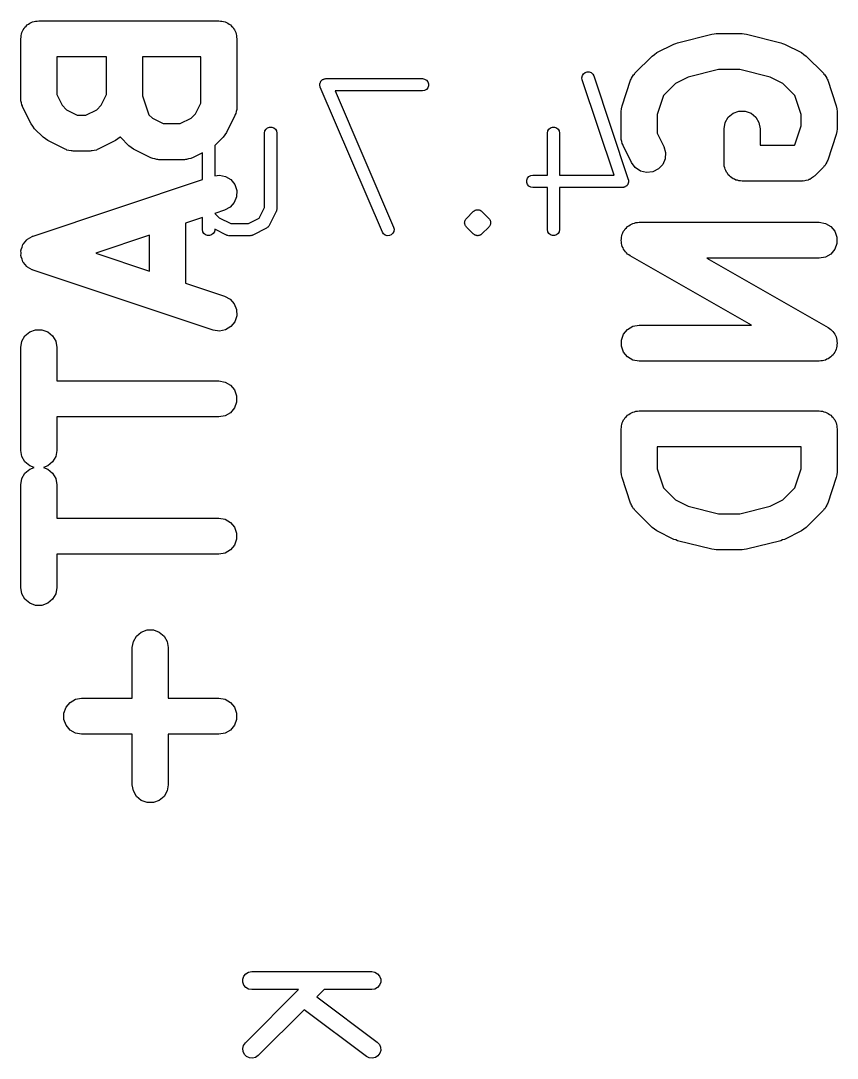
# Model space of a CAD drawing. Extents: x 1.5 to 72.3, y -91 to -17.2.
# Drawn here: x 8.53 to 15.33, y -34.88 to -26.24 of the extents above; entities that cross this region are included whole.
import ezdxf

# ---------------------------------------------------------------- set-up
doc = ezdxf.new("R2010")
doc.units = 0
doc.header["$MEASUREMENT"] = 0
doc.layers.add('BLACK', color=7, linetype='CONTINUOUS')

msp = doc.modelspace()

# ---------------------------------------------------------------- linework, layer by layer
at = {"layer": 'Black'}
for p, q in [((8.59352, -26.2714), (8.60357, -26.263)), ((8.60357, -26.263), (8.6159, -26.2585)), ((8.6159, -26.2585), (8.62727, -26.2519)), ((8.62727, -26.2519), (8.64019, -26.2496)), ((8.64019, -26.2496), (8.65252, -26.2451)), ((8.65252, -26.2451), (8.66565, -26.2451)), ((8.66565, -26.2451), (8.67857, -26.2429)), ((8.67857, -26.2429), (10.1786, -26.2429)), ((10.1786, -26.2429), (10.1915, -26.2451)), ((10.1915, -26.2451), (10.2046, -26.2451)), ((10.2046, -26.2451), (10.2169, -26.2496)), ((10.2169, -26.2496), (10.2299, -26.2519)), ((10.2299, -26.2519), (10.2412, -26.2585)), ((10.2412, -26.2585), (10.2536, -26.263)), ((10.2536, -26.263), (10.2636, -26.2714)), ((8.53085, -26.3668), (8.53534, -26.3545)), ((8.53534, -26.3545), (8.53762, -26.3416)), ((8.53762, -26.3416), (8.54418, -26.3302)), ((8.54418, -26.3302), (8.54867, -26.3179)), ((8.54867, -26.3179), (8.5571, -26.3078)), ((8.5571, -26.3078), (8.56366, -26.2964)), ((8.56366, -26.2964), (8.57372, -26.288)), ((8.57372, -26.288), (8.58215, -26.278)), ((8.58215, -26.278), (8.59352, -26.2714)), ((10.2636, -26.2714), (10.275, -26.278)), ((10.275, -26.278), (10.2834, -26.288)), ((10.2834, -26.288), (10.2935, -26.2964)), ((10.2935, -26.2964), (10.3, -26.3078)), ((10.3, -26.3078), (10.3085, -26.3179)), ((10.3085, -26.3179), (10.313, -26.3302)), ((10.313, -26.3302), (10.3195, -26.3416)), ((10.3195, -26.3416), (10.3218, -26.3545)), ((10.3218, -26.3545), (10.3263, -26.3668)), ((13.9993, -26.4259), (14.285, -26.3545)), ((14.285, -26.3545), (14.3034, -26.3532)), ((14.3034, -26.3532), (14.3214, -26.35)), ((14.3214, -26.35), (14.5357, -26.35)), ((14.5357, -26.35), (14.5538, -26.3532)), ((14.5538, -26.3532), (14.5721, -26.3545)), ((14.5721, -26.3545), (14.8578, -26.4259)), ((8.52857, -26.3929), (8.53085, -26.3799)), ((8.52857, -26.8929), (8.52857, -26.3929)), ((8.53085, -26.3799), (8.53085, -26.3668)), ((10.3263, -26.3668), (10.3263, -26.3799)), ((10.3263, -26.3799), (10.3286, -26.3929)), ((10.3286, -26.3929), (10.3286, -26.9643)), ((13.8258, -26.5087), (13.9686, -26.4373)), ((13.9686, -26.4373), (13.9844, -26.4326)), ((13.9844, -26.4326), (13.9993, -26.4259)), ((14.8578, -26.4259), (14.8728, -26.4326)), ((14.8728, -26.4326), (14.8885, -26.4373)), ((14.8885, -26.4373), (15.0314, -26.5087)), ((13.7868, -26.5368), (13.8065, -26.523)), ((13.8065, -26.523), (13.8258, -26.5087)), ((15.0314, -26.5087), (15.0507, -26.523)), ((15.0507, -26.523), (15.0704, -26.5368)), ((8.82857, -26.5429), (8.82857, -26.8574)), ((9.24286, -26.5429), (8.82857, -26.5429)), ((9.24286, -26.8574), (9.24286, -26.5429)), ((9.54286, -26.5429), (9.54286, -26.8685)), ((10.0286, -26.5429), (9.54286, -26.5429)), ((10.0286, -26.9289), (10.0286, -26.5429)), ((13.6439, -26.6796), (13.7868, -26.5368)), ((15.0704, -26.5368), (15.2132, -26.6796)), ((13.2021, -26.7172), (13.2057, -26.6999)), ((13.2057, -26.6999), (13.2149, -26.6849)), ((13.2149, -26.6849), (13.2287, -26.6739)), ((13.2287, -26.6739), (13.2455, -26.6683)), ((13.2455, -26.6683), (13.2631, -26.6688)), ((13.2631, -26.6688), (13.2795, -26.6753)), ((13.2795, -26.6753), (13.2927, -26.687)), ((13.2927, -26.687), (13.3011, -26.7025)), ((13.6241, -26.7079), (13.6325, -26.6925)), ((13.6325, -26.6925), (13.639, -26.6867)), ((13.639, -26.6867), (13.6439, -26.6796)), ((14.3399, -26.65), (14.0881, -26.713)), ((14.5172, -26.65), (14.3399, -26.65)), ((14.7691, -26.713), (14.5172, -26.65)), ((15.2132, -26.6796), (15.2182, -26.6867)), ((15.2182, -26.6867), (15.2246, -26.6925)), ((15.2246, -26.6925), (15.233, -26.7079)), ((11.019, -26.7789), (11.0197, -26.7731)), ((11.0197, -26.7818), (11.019, -26.7789)), ((11.0197, -26.7672), (11.0207, -26.7644)), ((11.0197, -26.7731), (11.0197, -26.7672)), ((11.0197, -26.7849), (11.0197, -26.7818)), ((11.0217, -26.7904), (11.0197, -26.7849)), ((11.0207, -26.7644), (11.0211, -26.7614)), ((11.0211, -26.7614), (11.0237, -26.7561)), ((11.0237, -26.7561), (11.0257, -26.7506)), ((11.0257, -26.7506), (11.0277, -26.7483)), ((11.0277, -26.7483), (11.0291, -26.7456)), ((11.0291, -26.7456), (11.0333, -26.7416)), ((11.0333, -26.7416), (11.0371, -26.7371)), ((11.0371, -26.7371), (11.0397, -26.7356)), ((11.0397, -26.7356), (11.0419, -26.7335)), ((11.0419, -26.7335), (11.0473, -26.7312)), ((11.0473, -26.7312), (11.0524, -26.7283)), ((11.0524, -26.7283), (11.0553, -26.7278)), ((11.0553, -26.7278), (11.0581, -26.7266)), ((11.0581, -26.7266), (11.064, -26.7263)), ((11.064, -26.7263), (11.0697, -26.7252)), ((11.0697, -26.7252), (11.8741, -26.7252)), ((11.8741, -26.7252), (11.8914, -26.7283)), ((11.8914, -26.7283), (11.9067, -26.7371)), ((11.9067, -26.7371), (11.9181, -26.7506)), ((11.9181, -26.7506), (11.9241, -26.7672)), ((11.9241, -26.7849), (11.9181, -26.8014)), ((11.9241, -26.7672), (11.9241, -26.7849)), ((13.2047, -26.7347), (13.2021, -26.7172)), ((13.4697, -27.5296), (13.2047, -26.7347)), ((13.3011, -26.7025), (13.5884, -27.5643)), ((13.5363, -26.9526), (13.6077, -26.7383)), ((13.6077, -26.7383), (13.6118, -26.7307)), ((13.6118, -26.7307), (13.6141, -26.7223)), ((13.6141, -26.7223), (13.6241, -26.7079)), ((13.9817, -26.7661), (13.8811, -26.8667)), ((14.0881, -26.713), (13.9817, -26.7661)), ((14.8754, -26.7661), (14.7691, -26.713)), ((14.976, -26.8667), (14.8754, -26.7661)), ((15.233, -26.7079), (15.2431, -26.7223)), ((15.2431, -26.7223), (15.2453, -26.7307)), ((15.2453, -26.7307), (15.2494, -26.7383)), ((15.2494, -26.7383), (15.3209, -26.9526)), ((8.82857, -26.8574), (8.87328, -26.9469)), ((9.19815, -26.9469), (9.24286, -26.8574)), ((9.54286, -26.8685), (9.59539, -27.0261)), ((11.023, -26.7961), (11.0217, -26.7904)), ((11.5401, -28.0026), (11.023, -26.7961)), ((11.8741, -26.8268), (11.1468, -26.8268)), ((11.1468, -26.8268), (11.6335, -27.9625)), ((11.8914, -26.8238), (11.8741, -26.8268)), ((11.9067, -26.815), (11.8914, -26.8238)), ((11.9181, -26.8014), (11.9067, -26.815)), ((13.8811, -26.8667), (13.8286, -27.0243)), ((15.0286, -27.0243), (14.976, -26.8667)), ((8.53007, -26.9014), (8.52857, -26.8929)), ((8.52956, -26.91), (8.53007, -26.9014)), ((8.53456, -26.9269), (8.52956, -26.91)), ((8.53762, -26.9442), (8.53456, -26.9269)), ((8.54194, -26.9517), (8.53762, -26.9442)), ((8.54441, -26.9599), (8.54194, -26.9517)), ((8.61584, -27.1028), (8.54441, -26.9599)), ((8.87328, -26.9469), (8.91028, -26.9839)), ((9.16114, -26.9839), (9.19815, -26.9469)), ((9.98387, -27.0183), (10.0286, -26.9289)), ((13.5327, -26.9763), (13.5363, -26.9526)), ((15.3209, -26.9526), (15.3244, -26.9763)), ((8.91028, -26.9839), (8.9997, -27.0286)), ((8.9997, -27.0286), (9.07173, -27.0286)), ((9.07173, -27.0286), (9.16114, -26.9839)), ((9.59539, -27.0261), (9.62457, -27.0553)), ((9.94686, -27.0553), (9.98387, -27.0183)), ((10.3127, -27.0314), (10.2413, -27.1742)), ((10.3152, -27.0231), (10.3127, -27.0314)), ((10.3195, -27.0156), (10.3152, -27.0231)), ((10.3226, -26.9983), (10.3195, -27.0156)), ((10.3276, -26.9814), (10.3226, -26.9983)), ((10.3286, -26.9643), (10.3271, -26.9728)), ((10.3271, -26.9728), (10.3276, -26.9814)), ((13.5286, -27), (13.5327, -26.9763)), ((13.5286, -27.2143), (13.5286, -27)), ((13.8286, -27.0243), (13.8286, -27.1789)), ((14.3948, -27.0916), (14.4208, -27.0464)), ((14.4208, -27.0464), (14.4607, -27.013)), ((14.4607, -27.013), (14.5097, -26.9951)), ((14.5097, -26.9951), (14.5618, -26.9951)), ((14.5618, -26.9951), (14.6107, -27.013)), ((14.6107, -27.013), (14.6506, -27.0464)), ((14.6506, -27.0464), (14.6767, -27.0916)), ((15.0286, -27.1185), (15.0286, -27.0243)), ((15.3244, -26.9763), (15.3286, -27)), ((15.3286, -27), (15.3286, -27.1429)), ((8.63014, -27.1221), (8.61584, -27.1028)), ((8.64393, -27.1418), (8.63014, -27.1221)), ((9.62457, -27.0553), (9.71398, -27.1)), ((9.71398, -27.1), (9.85745, -27.1)), ((9.85745, -27.1), (9.94686, -27.0553)), ((10.5712, -27.1456), (10.5847, -27.1342)), ((10.5847, -27.1342), (10.6013, -27.1282)), ((10.6013, -27.1282), (10.6189, -27.1282)), ((10.6189, -27.1282), (10.6355, -27.1342)), ((10.6355, -27.1342), (10.649, -27.1456)), ((12.9268, -27.1456), (12.9403, -27.1342)), ((12.9403, -27.1342), (12.9568, -27.1282)), ((12.9568, -27.1282), (12.9745, -27.1282)), ((12.9745, -27.1282), (12.9911, -27.1342)), ((12.9911, -27.1342), (13.0046, -27.1456)), ((14.3857, -27.1429), (14.3948, -27.0916)), ((14.6767, -27.0916), (14.6857, -27.1429)), ((14.976, -27.2761), (15.0286, -27.1185)), ((8.71536, -27.2132), (8.64393, -27.1418)), ((8.73505, -27.227), (8.71536, -27.2132)), ((9.35607, -27.2132), (9.33638, -27.227)), ((9.35733, -27.2119), (9.35607, -27.2132)), ((9.35822, -27.2132), (9.35733, -27.2119)), ((9.42965, -27.2846), (9.35822, -27.2132)), ((10.2132, -27.2132), (10.1438, -27.2826)), ((10.227, -27.1935), (10.2132, -27.2132)), ((10.2413, -27.1742), (10.227, -27.1935)), ((10.5593, -27.1782), (10.5624, -27.1608)), ((10.5593, -27.7982), (10.5593, -27.1782)), ((10.5624, -27.1608), (10.5712, -27.1456)), ((10.649, -27.1456), (10.6579, -27.1608)), ((10.6579, -27.1608), (10.6609, -27.1782)), ((10.6609, -27.1782), (10.6609, -27.8102)), ((12.9149, -27.1782), (12.9179, -27.1608)), ((12.9149, -27.5296), (12.9149, -27.1782)), ((12.9179, -27.1608), (12.9268, -27.1456)), ((13.0046, -27.1456), (13.0134, -27.1608)), ((13.0134, -27.1608), (13.0165, -27.1782)), ((13.0165, -27.1782), (13.0165, -27.5296)), ((13.5301, -27.2228), (13.5286, -27.2143)), ((13.8286, -27.1789), (13.8842, -27.2901)), ((14.3857, -27.4286), (14.3857, -27.1429)), ((14.6857, -27.1429), (14.6857, -27.2786)), ((15.3209, -27.1903), (15.2494, -27.4046)), ((15.3244, -27.1665), (15.3209, -27.1903)), ((15.3286, -27.1429), (15.3244, -27.1665)), ((8.75435, -27.2413), (8.73505, -27.227)), ((8.8972, -27.3127), (8.75435, -27.2413)), ((9.31708, -27.2413), (9.17422, -27.3127)), ((9.33638, -27.227), (9.31708, -27.2413)), ((9.44933, -27.2984), (9.42965, -27.2846)), ((9.46863, -27.3127), (9.44933, -27.2984)), ((10.1438, -27.2826), (10.1438, -27.5344)), ((13.5296, -27.2314), (13.5301, -27.2228)), ((13.5346, -27.2483), (13.5296, -27.2314)), ((13.5376, -27.2656), (13.5346, -27.2483)), ((13.5419, -27.2731), (13.5376, -27.2656)), ((13.5444, -27.2814), (13.5419, -27.2731)), ((13.6158, -27.4242), (13.5444, -27.2814)), ((13.8842, -27.2901), (13.899, -27.34)), ((14.6857, -27.2786), (14.9736, -27.2786)), ((14.9736, -27.2786), (14.976, -27.2761)), ((8.90549, -27.3152), (8.8972, -27.3127)), ((8.91298, -27.3195), (8.90549, -27.3152)), ((8.93029, -27.3226), (8.91298, -27.3195)), ((8.94714, -27.3276), (8.93029, -27.3226)), ((8.95577, -27.3271), (8.94714, -27.3276)), ((8.96429, -27.3286), (8.95577, -27.3271)), ((9.10714, -27.3286), (8.96429, -27.3286)), ((9.11566, -27.3271), (9.10714, -27.3286)), ((9.12429, -27.3276), (9.11566, -27.3271)), ((9.14114, -27.3226), (9.12429, -27.3276)), ((9.15845, -27.3195), (9.14114, -27.3226)), ((9.16594, -27.3152), (9.15845, -27.3195)), ((9.17422, -27.3127), (9.16594, -27.3152)), ((9.61149, -27.3842), (9.46863, -27.3127)), ((9.61978, -27.3866), (9.61149, -27.3842)), ((9.62727, -27.391), (9.61978, -27.3866)), ((9.64458, -27.394), (9.62727, -27.391)), ((9.94416, -27.391), (9.92685, -27.394)), ((9.95165, -27.3866), (9.94416, -27.391)), ((9.95994, -27.3842), (9.95165, -27.3866)), ((10.0422, -27.343), (9.95994, -27.3842)), ((10.0422, -27.5659), (10.0422, -27.343)), ((13.8959, -27.392), (13.8752, -27.4398)), ((13.899, -27.34), (13.8959, -27.392)), ((9.66142, -27.399), (9.64458, -27.394)), ((9.67005, -27.3985), (9.66142, -27.399)), ((9.67857, -27.4), (9.67005, -27.3985)), ((9.89286, -27.4), (9.67857, -27.4)), ((9.90138, -27.3985), (9.89286, -27.4)), ((9.91001, -27.399), (9.90138, -27.3985)), ((9.92685, -27.394), (9.91001, -27.399)), ((13.6469, -27.4661), (13.6158, -27.4242)), ((13.6903, -27.4948), (13.6469, -27.4661)), ((13.8394, -27.4776), (13.7928, -27.5009)), ((13.8752, -27.4398), (13.8394, -27.4776)), ((14.388, -27.4415), (14.3857, -27.4286)), ((14.388, -27.4546), (14.388, -27.4415)), ((14.3925, -27.4669), (14.388, -27.4546)), ((14.3948, -27.4799), (14.3925, -27.4669)), ((14.4013, -27.4912), (14.3948, -27.4799)), ((15.2132, -27.4632), (15.1418, -27.5346)), ((15.2182, -27.4561), (15.2132, -27.4632)), ((15.2246, -27.4504), (15.2182, -27.4561)), ((15.233, -27.4349), (15.2246, -27.4504)), ((15.2431, -27.4205), (15.233, -27.4349)), ((15.2453, -27.4122), (15.2431, -27.4205)), ((15.2494, -27.4046), (15.2453, -27.4122)), ((8.63114, -28.0363), (10.0422, -27.5659)), ((10.1438, -27.5344), (10.1827, -27.5286)), ((10.1827, -27.5286), (10.2337, -27.5391)), ((10.2337, -27.5391), (10.2781, -27.5663)), ((10.2781, -27.5663), (10.3105, -27.6071)), ((12.7433, -27.5716), (12.7493, -27.555)), ((12.7493, -27.555), (12.7607, -27.5415)), ((12.7607, -27.5415), (12.7759, -27.5326)), ((12.7759, -27.5326), (12.7933, -27.5296)), ((12.7933, -27.5296), (12.9149, -27.5296)), ((13.0165, -27.5296), (13.4697, -27.5296)), ((13.5884, -27.5643), (13.5889, -27.568)), ((13.741, -27.5069), (13.6903, -27.4948)), ((13.7928, -27.5009), (13.741, -27.5069)), ((14.4058, -27.5036), (14.4013, -27.4912)), ((14.4142, -27.5136), (14.4058, -27.5036)), ((14.4208, -27.525), (14.4142, -27.5136)), ((14.4309, -27.5334), (14.4208, -27.525)), ((14.4393, -27.5435), (14.4309, -27.5334)), ((14.4507, -27.55), (14.4393, -27.5435)), ((14.4607, -27.5585), (14.4507, -27.55)), ((14.473, -27.563), (14.4607, -27.5585)), ((14.4844, -27.5695), (14.473, -27.563)), ((15.0927, -27.5662), (15.087, -27.5695)), ((15.0991, -27.5645), (15.0927, -27.5662)), ((15.1152, -27.5533), (15.0991, -27.5645)), ((15.1321, -27.5435), (15.1152, -27.5533)), ((15.1364, -27.5384), (15.1321, -27.5435)), ((15.1418, -27.5346), (15.1364, -27.5384)), ((10.3105, -27.6071), (10.3269, -27.6566)), ((12.7433, -27.5892), (12.7433, -27.5716)), ((12.7493, -27.6058), (12.7433, -27.5892)), ((12.7607, -27.6193), (12.7493, -27.6058)), ((12.7759, -27.6281), (12.7607, -27.6193)), ((12.7933, -27.6312), (12.7759, -27.6281)), ((12.9149, -27.6312), (12.7933, -27.6312)), ((12.9149, -27.9825), (12.9149, -27.6312)), ((13.5402, -27.6312), (13.0165, -27.6312)), ((13.0165, -27.6312), (13.0165, -27.9825)), ((13.5439, -27.6305), (13.5402, -27.6312)), ((13.5476, -27.6306), (13.5439, -27.6305)), ((13.5525, -27.629), (13.5476, -27.6306)), ((13.5576, -27.6281), (13.5525, -27.629)), ((13.5608, -27.6262), (13.5576, -27.6281)), ((13.5644, -27.6251), (13.5608, -27.6262)), ((13.5684, -27.6219), (13.5644, -27.6251)), ((13.5728, -27.6193), (13.5684, -27.6219)), ((13.5753, -27.6164), (13.5728, -27.6193)), ((13.5782, -27.6141), (13.5753, -27.6164)), ((13.5809, -27.6097), (13.5782, -27.6141)), ((13.5842, -27.6058), (13.5809, -27.6097)), ((13.5855, -27.6023), (13.5842, -27.6058)), ((13.5874, -27.5991), (13.5855, -27.6023)), ((13.5885, -27.594), (13.5874, -27.5991)), ((13.5902, -27.5892), (13.5885, -27.594)), ((13.5889, -27.568), (13.5902, -27.5716)), ((13.5902, -27.5716), (13.5902, -27.5767)), ((13.5902, -27.5767), (13.591, -27.5818)), ((13.591, -27.5818), (13.5902, -27.5854)), ((13.5902, -27.5854), (13.5902, -27.5892)), ((14.4973, -27.5718), (14.4844, -27.5695)), ((14.5097, -27.5763), (14.4973, -27.5718)), ((14.5228, -27.5763), (14.5097, -27.5763)), ((14.5357, -27.5786), (14.5228, -27.5763)), ((15.0357, -27.5786), (14.5357, -27.5786)), ((15.0422, -27.5774), (15.0357, -27.5786)), ((15.0488, -27.578), (15.0422, -27.5774)), ((15.0677, -27.5729), (15.0488, -27.578)), ((15.087, -27.5695), (15.0677, -27.5729)), ((10.3255, -27.7086), (10.3064, -27.7571)), ((10.3269, -27.6566), (10.3255, -27.7086)), ((10.226, -27.8209), (10.1451, -27.8478)), ((10.2718, -27.7961), (10.226, -27.8209)), ((10.3064, -27.7571), (10.2718, -27.7961)), ((10.5148, -27.8872), (10.5593, -27.7982)), ((10.6589, -27.8217), (10.6579, -27.8276)), ((10.6606, -27.816), (10.6589, -27.8217)), ((10.6609, -27.8102), (10.6604, -27.8131)), ((10.6604, -27.8131), (10.6606, -27.816)), ((12.3046, -27.826), (12.3066, -27.8251)), ((12.3066, -27.8251), (12.3083, -27.8236)), ((12.3083, -27.8236), (12.3104, -27.8229)), ((12.3104, -27.8229), (12.3122, -27.8216)), ((12.3122, -27.8216), (12.3165, -27.8205)), ((12.3165, -27.8205), (12.3205, -27.8186)), ((12.3205, -27.8186), (12.3228, -27.8184)), ((12.3228, -27.8184), (12.3249, -27.8176)), ((12.3249, -27.8176), (12.3271, -27.8176)), ((12.3271, -27.8176), (12.3293, -27.817)), ((12.3293, -27.817), (12.3337, -27.8174)), ((12.3337, -27.8174), (12.3381, -27.817)), ((12.3381, -27.817), (12.3403, -27.8176)), ((12.3403, -27.8176), (12.3425, -27.8176)), ((12.3425, -27.8176), (12.3446, -27.8184)), ((12.3446, -27.8184), (12.3468, -27.8186)), ((12.3468, -27.8186), (12.3509, -27.8205)), ((12.3509, -27.8205), (12.3552, -27.8216)), ((12.3552, -27.8216), (12.357, -27.8229)), ((12.357, -27.8229), (12.3591, -27.8236)), ((12.3591, -27.8236), (12.3608, -27.8251)), ((12.3608, -27.8251), (12.3628, -27.826)), ((10.0422, -27.8821), (9.9, -27.9295)), ((10.0422, -27.9825), (10.0422, -27.8821)), ((10.1451, -27.8478), (10.1806, -27.8833)), ((10.1806, -27.8833), (10.2774, -27.9317)), ((10.4258, -27.9317), (10.5148, -27.8872)), ((10.6556, -27.8329), (10.5981, -27.9478)), ((10.6564, -27.8301), (10.6556, -27.8329)), ((10.6579, -27.8276), (10.6564, -27.8301)), ((12.2268, -27.9164), (12.2272, -27.9119)), ((12.2272, -27.9119), (12.229, -27.9079)), ((12.229, -27.9079), (12.2302, -27.9036)), ((12.2302, -27.9036), (12.2327, -27.9)), ((12.2327, -27.9), (12.2346, -27.896)), ((12.2346, -27.896), (12.2378, -27.8928)), ((12.2378, -27.8928), (12.2403, -27.8892)), ((12.2403, -27.8892), (12.2978, -27.8317)), ((12.2978, -27.8317), (12.3014, -27.8292)), ((12.3014, -27.8292), (12.3046, -27.826)), ((12.3628, -27.826), (12.366, -27.8292)), ((12.366, -27.8292), (12.3696, -27.8317)), ((12.3696, -27.8317), (12.4271, -27.8892)), ((12.4271, -27.8892), (12.4296, -27.8928)), ((12.4296, -27.8928), (12.4328, -27.896)), ((12.4328, -27.896), (12.4346, -27.9)), ((12.4346, -27.9), (12.4372, -27.9036)), ((12.4372, -27.9036), (12.4383, -27.9079)), ((12.4383, -27.9079), (12.4402, -27.9119)), ((12.4402, -27.9119), (12.4406, -27.9164)), ((9.9, -27.9295), (9.9, -28.4276)), ((10.0453, -27.9999), (10.0422, -27.9825)), ((10.1438, -27.9825), (10.1408, -27.9999)), ((10.2427, -28.028), (10.1438, -27.9786)), ((10.1438, -27.9786), (10.1438, -27.9825)), ((10.2774, -27.9317), (10.4258, -27.9317)), ((10.5754, -27.9705), (10.4605, -28.028)), ((10.5814, -27.9661), (10.5754, -27.9705)), ((10.5876, -27.962), (10.5814, -27.9661)), ((10.5884, -27.9609), (10.5876, -27.962)), ((10.5896, -27.96), (10.5884, -27.9609)), ((10.5937, -27.9538), (10.5896, -27.96)), ((10.5981, -27.9478), (10.5937, -27.9538)), ((11.6354, -27.9972), (11.6275, -28.013)), ((11.6335, -27.9625), (11.6375, -27.9797)), ((11.6375, -27.9797), (11.6354, -27.9972)), ((12.2256, -27.9207), (12.2268, -27.9164)), ((12.226, -27.9251), (12.2256, -27.9207)), ((12.2256, -27.9295), (12.226, -27.9251)), ((12.2268, -27.9338), (12.2256, -27.9295)), ((12.2272, -27.9382), (12.2268, -27.9338)), ((12.229, -27.9423), (12.2272, -27.9382)), ((12.2302, -27.9466), (12.229, -27.9423)), ((12.2327, -27.9502), (12.2302, -27.9466)), ((12.2346, -27.9542), (12.2327, -27.9502)), ((12.2378, -27.9574), (12.2346, -27.9542)), ((12.2403, -27.961), (12.2378, -27.9574)), ((12.2978, -28.0185), (12.2403, -27.961)), ((12.4271, -27.961), (12.3696, -28.0185)), ((12.4296, -27.9574), (12.4271, -27.961)), ((12.4328, -27.9542), (12.4296, -27.9574)), ((12.4346, -27.9502), (12.4328, -27.9542)), ((12.4372, -27.9466), (12.4346, -27.9502)), ((12.4383, -27.9423), (12.4372, -27.9466)), ((12.4402, -27.9382), (12.4383, -27.9423)), ((12.4406, -27.9338), (12.4402, -27.9382)), ((12.4406, -27.9164), (12.4417, -27.9207)), ((12.4417, -27.9295), (12.4406, -27.9338)), ((12.4417, -27.9207), (12.4414, -27.9251)), ((12.4414, -27.9251), (12.4417, -27.9295)), ((12.9179, -27.9999), (12.9149, -27.9825)), ((13.0165, -27.9825), (13.0134, -27.9999)), ((13.5441, -28.0091), (13.5487, -27.9964)), ((13.5487, -27.9964), (13.5569, -27.9866)), ((13.5569, -27.9866), (13.5632, -27.9755)), ((13.5632, -27.9755), (13.5735, -27.9668)), ((13.5735, -27.9668), (13.5822, -27.9565)), ((13.5822, -27.9565), (13.5932, -27.9501)), ((13.5932, -27.9501), (13.603, -27.9419)), ((13.603, -27.9419), (13.6156, -27.9372)), ((13.6156, -27.9372), (13.6273, -27.9305)), ((13.6273, -27.9305), (13.6399, -27.9283)), ((13.6399, -27.9283), (13.6519, -27.9238)), ((13.6519, -27.9238), (13.6653, -27.9238)), ((13.6653, -27.9238), (13.6786, -27.9214)), ((13.6786, -27.9214), (15.1786, -27.9214)), ((15.1786, -27.9214), (15.2299, -27.9305)), ((15.2299, -27.9305), (15.275, -27.9565)), ((15.275, -27.9565), (15.3085, -27.9964)), ((15.3085, -27.9964), (15.3263, -28.0454)), ((8.55076, -28.1001), (8.56537, -28.0836)), ((8.56537, -28.0836), (8.57905, -28.0663)), ((8.57905, -28.0663), (8.58258, -28.0642)), ((8.58258, -28.0642), (8.58533, -28.0611)), ((8.58533, -28.0611), (8.60468, -28.0506)), ((8.60468, -28.0506), (8.62344, -28.0391)), ((8.62344, -28.0391), (8.6275, -28.0382)), ((8.6275, -28.0382), (8.63114, -28.0363)), ((9.6, -28.0295), (9.15291, -28.1786)), ((9.6, -28.3276), (9.6, -28.0295)), ((10.0541, -28.0152), (10.0453, -27.9999)), ((10.0676, -28.0265), (10.0541, -28.0152)), ((10.0842, -28.0326), (10.0676, -28.0265)), ((10.1019, -28.0326), (10.0842, -28.0326)), ((10.1184, -28.0265), (10.1019, -28.0326)), ((10.132, -28.0152), (10.1184, -28.0265)), ((10.1408, -27.9999), (10.132, -28.0152)), ((10.2455, -28.0288), (10.2427, -28.028)), ((10.248, -28.0303), (10.2455, -28.0288)), ((10.2539, -28.0313), (10.248, -28.0303)), ((10.2596, -28.033), (10.2539, -28.0313)), ((10.2625, -28.0328), (10.2596, -28.033)), ((10.2654, -28.0333), (10.2625, -28.0328)), ((10.4378, -28.0333), (10.2654, -28.0333)), ((10.4406, -28.0328), (10.4378, -28.0333)), ((10.4436, -28.033), (10.4406, -28.0328)), ((10.4493, -28.0313), (10.4436, -28.033)), ((10.4551, -28.0303), (10.4493, -28.0313)), ((10.4577, -28.0288), (10.4551, -28.0303)), ((10.4605, -28.028), (10.4577, -28.0288)), ((11.5498, -28.0173), (11.5401, -28.0026)), ((11.5639, -28.0279), (11.5498, -28.0173)), ((11.5808, -28.033), (11.5639, -28.0279)), ((11.5984, -28.032), (11.5808, -28.033)), ((11.6146, -28.0251), (11.5984, -28.032)), ((11.6275, -28.013), (11.6146, -28.0251)), ((12.3014, -28.021), (12.2978, -28.0185)), ((12.3046, -28.0242), (12.3014, -28.021)), ((12.3066, -28.0251), (12.3046, -28.0242)), ((12.3083, -28.0265), (12.3066, -28.0251)), ((12.3104, -28.0273), (12.3083, -28.0265)), ((12.3122, -28.0286), (12.3104, -28.0273)), ((12.3165, -28.0297), (12.3122, -28.0286)), ((12.3205, -28.0316), (12.3165, -28.0297)), ((12.3228, -28.0318), (12.3205, -28.0316)), ((12.3249, -28.0326), (12.3228, -28.0318)), ((12.3271, -28.0326), (12.3249, -28.0326)), ((12.3293, -28.0332), (12.3271, -28.0326)), ((12.3337, -28.0328), (12.3293, -28.0332)), ((12.3381, -28.0332), (12.3337, -28.0328)), ((12.3403, -28.0326), (12.3381, -28.0332)), ((12.3425, -28.0326), (12.3403, -28.0326)), ((12.3446, -28.0318), (12.3425, -28.0326)), ((12.3468, -28.0316), (12.3446, -28.0318)), ((12.3509, -28.0297), (12.3468, -28.0316)), ((12.3552, -28.0286), (12.3509, -28.0297)), ((12.357, -28.0273), (12.3552, -28.0286)), ((12.3591, -28.0265), (12.357, -28.0273)), ((12.3608, -28.0251), (12.3591, -28.0265)), ((12.3628, -28.0242), (12.3608, -28.0251)), ((12.366, -28.021), (12.3628, -28.0242)), ((12.3696, -28.0185), (12.366, -28.021)), ((12.9268, -28.0152), (12.9179, -27.9999)), ((12.9403, -28.0265), (12.9268, -28.0152)), ((12.9568, -28.0326), (12.9403, -28.0265)), ((12.9745, -28.0326), (12.9568, -28.0326)), ((12.9911, -28.0265), (12.9745, -28.0326)), ((13.0046, -28.0152), (12.9911, -28.0265)), ((13.0134, -27.9999), (13.0046, -28.0152)), ((13.5286, -28.0721), (13.5308, -28.0588)), ((13.5308, -28.0847), (13.5286, -28.0721)), ((13.5308, -28.0454), (13.5352, -28.0334)), ((13.5308, -28.0588), (13.5308, -28.0454)), ((13.5308, -28.0975), (13.5308, -28.0847)), ((13.5352, -28.0334), (13.5374, -28.0208)), ((13.5374, -28.0208), (13.5441, -28.0091)), ((15.3263, -28.0454), (15.3263, -28.0975)), ((8.53019, -28.1566), (8.5315, -28.1526)), ((8.53079, -28.1786), (8.53019, -28.1566)), ((8.5315, -28.1526), (8.53162, -28.1485)), ((8.53162, -28.1485), (8.53971, -28.128)), ((8.53971, -28.128), (8.54667, -28.1071)), ((8.54667, -28.1071), (8.54924, -28.1039)), ((8.54924, -28.1039), (8.55076, -28.1001)), ((13.5355, -28.1101), (13.5308, -28.0975)), ((13.5378, -28.1234), (13.5355, -28.1101)), ((13.5443, -28.1344), (13.5378, -28.1234)), ((13.5487, -28.1464), (13.5443, -28.1344)), ((13.5573, -28.1567), (13.5487, -28.1464)), ((13.5641, -28.1684), (13.5573, -28.1567)), ((13.5739, -28.1765), (13.5641, -28.1684)), ((15.3085, -28.1464), (15.275, -28.1863)), ((15.3263, -28.0975), (15.3085, -28.1464)), ((8.53019, -28.2006), (8.53079, -28.1786)), ((8.5315, -28.2045), (8.53019, -28.2006)), ((8.53162, -28.2086), (8.5315, -28.2045)), ((8.53971, -28.2291), (8.53162, -28.2086)), ((8.54667, -28.25), (8.53971, -28.2291)), ((8.54924, -28.2532), (8.54667, -28.25)), ((8.55076, -28.2571), (8.54924, -28.2532)), ((8.56537, -28.2736), (8.55076, -28.2571)), ((9.15291, -28.1786), (9.6, -28.3276)), ((13.5822, -28.1863), (13.5739, -28.1765)), ((13.5938, -28.1931), (13.5822, -28.1863)), ((13.6041, -28.2017), (13.5938, -28.1931)), ((14.6137, -28.7786), (13.6041, -28.2017)), ((15.1786, -28.2214), (14.2434, -28.2214)), ((14.2434, -28.2214), (15.253, -28.7983)), ((15.2299, -28.2124), (15.1786, -28.2214)), ((15.275, -28.1863), (15.2299, -28.2124)), ((8.57905, -28.2908), (8.56537, -28.2736)), ((8.58258, -28.293), (8.57905, -28.2908)), ((8.58533, -28.2961), (8.58258, -28.293)), ((8.60468, -28.3065), (8.58533, -28.2961)), ((8.62344, -28.3181), (8.60468, -28.3065)), ((8.6275, -28.3189), (8.62344, -28.3181)), ((8.63114, -28.3209), (8.6275, -28.3189)), ((10.1311, -28.8209), (8.63114, -28.3209)), ((9.9, -28.4276), (10.226, -28.5363)), ((10.226, -28.5363), (10.2718, -28.5611)), ((10.2718, -28.5611), (10.3064, -28.6001)), ((10.3064, -28.6001), (10.3255, -28.6485)), ((10.3255, -28.6485), (10.3269, -28.7006)), ((10.3105, -28.75), (10.2781, -28.7908)), ((10.3269, -28.7006), (10.3105, -28.75)), ((8.56366, -28.8679), (8.60357, -28.8344)), ((8.60357, -28.8344), (8.65252, -28.8166)), ((8.65252, -28.8166), (8.70462, -28.8166)), ((8.70462, -28.8166), (8.75357, -28.8344)), ((8.75357, -28.8344), (8.79348, -28.8679)), ((10.1827, -28.8285), (10.1311, -28.8209)), ((10.2337, -28.8181), (10.1827, -28.8285)), ((10.2781, -28.7908), (10.2337, -28.8181)), ((13.5308, -28.9025), (13.5487, -28.8536)), ((13.5487, -28.8536), (13.5822, -28.8137)), ((13.5822, -28.8137), (13.6273, -28.7876)), ((13.6273, -28.7876), (13.6786, -28.7786)), ((13.6786, -28.7786), (14.6137, -28.7786)), ((15.253, -28.7983), (15.2633, -28.8069)), ((15.2633, -28.8069), (15.275, -28.8137)), ((15.275, -28.8137), (15.2832, -28.8235)), ((15.2832, -28.8235), (15.293, -28.8316)), ((15.293, -28.8316), (15.2998, -28.8433)), ((15.2998, -28.8433), (15.3085, -28.8536)), ((15.3085, -28.8536), (15.3128, -28.8656)), ((8.52857, -28.9643), (8.53762, -28.913)), ((8.53762, -28.913), (8.56366, -28.8679)), ((8.79348, -28.8679), (8.81952, -28.913)), ((8.81952, -28.913), (8.82857, -28.9643)), ((13.5308, -28.9546), (13.5308, -28.9025)), ((15.3128, -28.8656), (15.3193, -28.8766)), ((15.3193, -28.8766), (15.3217, -28.8899)), ((15.3217, -28.8899), (15.3263, -28.9025)), ((15.3263, -28.9025), (15.3263, -28.9153)), ((15.3263, -28.9153), (15.3286, -28.9279)), ((15.3286, -28.9279), (15.3263, -28.9412)), ((15.3263, -28.9412), (15.3263, -28.9546)), ((8.52857, -29.8214), (8.52857, -28.9643)), ((8.82857, -28.9643), (8.82857, -29.2429)), ((13.5487, -29.0036), (13.5308, -28.9546)), ((13.5822, -29.0435), (13.5487, -29.0036)), ((15.2836, -29.0332), (15.275, -29.0435)), ((15.2939, -29.0245), (15.2836, -29.0332)), ((15.3003, -29.0134), (15.2939, -29.0245)), ((15.3085, -29.0036), (15.3003, -29.0134)), ((15.3131, -28.9909), (15.3085, -29.0036)), ((15.3198, -28.9792), (15.3131, -28.9909)), ((15.3219, -28.9666), (15.3198, -28.9792)), ((15.3263, -28.9546), (15.3219, -28.9666)), ((13.6273, -29.0695), (13.5822, -29.0435)), ((13.6786, -29.0786), (13.6273, -29.0695)), ((15.1786, -29.0786), (13.6786, -29.0786)), ((15.1918, -29.0762), (15.1786, -29.0786)), ((15.2053, -29.0762), (15.1918, -29.0762)), ((15.2173, -29.0717), (15.2053, -29.0762)), ((15.2299, -29.0695), (15.2173, -29.0717)), ((15.2415, -29.0628), (15.2299, -29.0695)), ((15.2541, -29.0581), (15.2415, -29.0628)), ((15.2639, -29.0499), (15.2541, -29.0581)), ((15.275, -29.0435), (15.2639, -29.0499)), ((8.82857, -29.2429), (10.1786, -29.2429)), ((10.1786, -29.2429), (10.2299, -29.2519)), ((10.2299, -29.2519), (10.275, -29.278)), ((10.275, -29.278), (10.3085, -29.3179)), ((10.3085, -29.3179), (10.3263, -29.3668)), ((10.3263, -29.3668), (10.3263, -29.4189)), ((10.3263, -29.4189), (10.3085, -29.4679)), ((10.1786, -29.5429), (8.82857, -29.5429)), ((8.82857, -29.5429), (8.82857, -29.8214)), ((10.2299, -29.5338), (10.1786, -29.5429)), ((10.275, -29.5078), (10.2299, -29.5338)), ((10.3085, -29.4679), (10.275, -29.5078)), ((13.5571, -29.5578), (13.5637, -29.5464)), ((13.5637, -29.5464), (13.5737, -29.538)), ((13.5737, -29.538), (13.5822, -29.528)), ((13.5822, -29.528), (13.5935, -29.5214)), ((13.5935, -29.5214), (13.6036, -29.513)), ((13.6036, -29.513), (13.6159, -29.5085)), ((13.6159, -29.5085), (13.6273, -29.5019)), ((13.6273, -29.5019), (13.6402, -29.4996)), ((13.6402, -29.4996), (13.6525, -29.4951)), ((13.6525, -29.4951), (13.6656, -29.4951)), ((13.6656, -29.4951), (13.6786, -29.4929)), ((13.6786, -29.4929), (15.1786, -29.4929)), ((15.1786, -29.4929), (15.1915, -29.4951)), ((15.1915, -29.4951), (15.2046, -29.4951)), ((15.2046, -29.4951), (15.2169, -29.4996)), ((15.2169, -29.4996), (15.2299, -29.5019)), ((15.2299, -29.5019), (15.2412, -29.5085)), ((15.2412, -29.5085), (15.2536, -29.513)), ((15.2536, -29.513), (15.2636, -29.5214)), ((15.2636, -29.5214), (15.275, -29.528)), ((15.275, -29.528), (15.2834, -29.538)), ((15.2834, -29.538), (15.2935, -29.5464)), ((15.2935, -29.5464), (15.3, -29.5578)), ((13.5286, -29.6429), (13.5308, -29.6299)), ((13.5308, -29.6168), (13.5353, -29.6045)), ((13.5308, -29.6299), (13.5308, -29.6168)), ((13.5353, -29.6045), (13.5376, -29.5916)), ((13.5376, -29.5916), (13.5442, -29.5802)), ((13.5442, -29.5802), (13.5487, -29.5679)), ((13.5487, -29.5679), (13.5571, -29.5578)), ((15.3, -29.5578), (15.3085, -29.5679)), ((15.3085, -29.5679), (15.313, -29.5802)), ((15.313, -29.5802), (15.3195, -29.5916)), ((15.3195, -29.5916), (15.3218, -29.6045)), ((15.3218, -29.6045), (15.3263, -29.6168)), ((15.3263, -29.6168), (15.3263, -29.6299)), ((15.3263, -29.6299), (15.3286, -29.6429)), ((13.5286, -30), (13.5286, -29.6429)), ((15.3286, -29.6429), (15.3286, -30)), ((13.8286, -29.7929), (13.8286, -29.9757)), ((15.0286, -29.7929), (13.8286, -29.7929)), ((15.0286, -29.9757), (15.0286, -29.7929)), ((8.53762, -29.8727), (8.52857, -29.8214)), ((8.56366, -29.9178), (8.53762, -29.8727)), ((8.81952, -29.8727), (8.79348, -29.9178)), ((8.82857, -29.8214), (8.81952, -29.8727)), ((8.60357, -29.9513), (8.56366, -29.9178)), ((8.56366, -30.0107), (8.60357, -29.9772)), ((8.63916, -29.9643), (8.60357, -29.9513)), ((8.60357, -29.9772), (8.63916, -29.9643)), ((8.75357, -29.9513), (8.71798, -29.9643)), ((8.71798, -29.9643), (8.75357, -29.9772)), ((8.79348, -29.9178), (8.75357, -29.9513)), ((8.75357, -29.9772), (8.79348, -30.0107)), ((13.8286, -29.9757), (13.8811, -30.1333)), ((14.976, -30.1333), (15.0286, -29.9757)), ((8.52857, -30.1071), (8.53762, -30.0558)), ((8.53762, -30.0558), (8.56366, -30.0107)), ((8.79348, -30.0107), (8.81952, -30.0558)), ((8.81952, -30.0558), (8.82857, -30.1071)), ((13.5327, -30.0237), (13.5286, -30)), ((13.5363, -30.0474), (13.5327, -30.0237)), ((13.6077, -30.2617), (13.5363, -30.0474)), ((15.3209, -30.0474), (15.2494, -30.2617)), ((15.3244, -30.0237), (15.3209, -30.0474)), ((15.3286, -30), (15.3244, -30.0237)), ((8.52857, -30.9643), (8.52857, -30.1071)), ((8.82857, -30.1071), (8.82857, -30.3857)), ((13.8811, -30.1333), (13.9817, -30.2339)), ((14.8754, -30.2339), (14.976, -30.1333)), ((13.9817, -30.2339), (14.0881, -30.287)), ((14.7691, -30.287), (14.8754, -30.2339)), ((13.6118, -30.2693), (13.6077, -30.2617)), ((13.6141, -30.2777), (13.6118, -30.2693)), ((13.6241, -30.2921), (13.6141, -30.2777)), ((13.6325, -30.3075), (13.6241, -30.2921)), ((13.639, -30.3133), (13.6325, -30.3075)), ((13.6439, -30.3204), (13.639, -30.3133)), ((13.7868, -30.4632), (13.6439, -30.3204)), ((14.0881, -30.287), (14.3399, -30.35)), ((14.5172, -30.35), (14.7691, -30.287)), ((15.2132, -30.3204), (15.0704, -30.4632)), ((15.2182, -30.3133), (15.2132, -30.3204)), ((15.2246, -30.3075), (15.2182, -30.3133)), ((15.233, -30.2921), (15.2246, -30.3075)), ((15.2431, -30.2777), (15.233, -30.2921)), ((15.2453, -30.2693), (15.2431, -30.2777)), ((15.2494, -30.2617), (15.2453, -30.2693)), ((8.82857, -30.3857), (10.1786, -30.3857)), ((10.1786, -30.3857), (10.2299, -30.3948)), ((10.2299, -30.3948), (10.275, -30.4208)), ((14.3399, -30.35), (14.5172, -30.35)), ((10.275, -30.4208), (10.3085, -30.4607)), ((10.3085, -30.4607), (10.3263, -30.5097)), ((13.8065, -30.477), (13.7868, -30.4632)), ((13.8258, -30.4913), (13.8065, -30.477)), ((13.9686, -30.5627), (13.8258, -30.4913)), ((15.0314, -30.4913), (14.8885, -30.5627)), ((15.0507, -30.477), (15.0314, -30.4913)), ((15.0704, -30.4632), (15.0507, -30.477)), ((10.3263, -30.5618), (10.3085, -30.6107)), ((10.3263, -30.5097), (10.3263, -30.5618)), ((13.9844, -30.5674), (13.9686, -30.5627)), ((13.9993, -30.5741), (13.9844, -30.5674)), ((14.285, -30.6455), (13.9993, -30.5741)), ((14.8578, -30.5741), (14.5721, -30.6455)), ((14.8728, -30.5674), (14.8578, -30.5741)), ((14.8885, -30.5627), (14.8728, -30.5674)), ((10.2299, -30.6767), (10.1786, -30.6857)), ((10.275, -30.6506), (10.2299, -30.6767)), ((10.3085, -30.6107), (10.275, -30.6506)), ((14.3034, -30.6468), (14.285, -30.6455)), ((14.3214, -30.65), (14.3034, -30.6468)), ((14.5357, -30.65), (14.3214, -30.65)), ((14.5538, -30.6468), (14.5357, -30.65)), ((14.5721, -30.6455), (14.5538, -30.6468)), ((10.1786, -30.6857), (8.82857, -30.6857)), ((8.82857, -30.6857), (8.82857, -30.9643)), ((8.53762, -31.0156), (8.52857, -30.9643)), ((8.56366, -31.0607), (8.53762, -31.0156)), ((8.81952, -31.0156), (8.79348, -31.0607)), ((8.82857, -30.9643), (8.81952, -31.0156)), ((8.60357, -31.0942), (8.56366, -31.0607)), ((8.65252, -31.112), (8.60357, -31.0942)), ((8.75357, -31.0942), (8.70462, -31.112)), ((8.79348, -31.0607), (8.75357, -31.0942)), ((8.70462, -31.112), (8.65252, -31.112)), ((9.46619, -31.413), (9.49224, -31.3679)), ((9.49224, -31.3679), (9.53214, -31.3344)), ((9.53214, -31.3344), (9.5811, -31.3166)), ((9.5811, -31.3166), (9.63319, -31.3166)), ((9.63319, -31.3166), (9.68214, -31.3344)), ((9.68214, -31.3344), (9.72205, -31.3679)), ((9.72205, -31.3679), (9.7481, -31.413)), ((9.45714, -31.4643), (9.46619, -31.413)), ((9.7481, -31.413), (9.75714, -31.4643)), ((9.45714, -31.8857), (9.45714, -31.4643)), ((9.75714, -31.4643), (9.75714, -31.8857)), ((8.98441, -31.8948), (9.03571, -31.8857)), ((9.03571, -31.8857), (9.45714, -31.8857)), ((9.75714, -31.8857), (10.1786, -31.8857)), ((10.1786, -31.8857), (10.2299, -31.8948)), ((8.88799, -32.0097), (8.90581, -31.9607)), ((8.90581, -31.9607), (8.9393, -31.9208)), ((8.9393, -31.9208), (8.98441, -31.8948)), ((10.2299, -31.8948), (10.275, -31.9208)), ((10.275, -31.9208), (10.3085, -31.9607)), ((10.3085, -31.9607), (10.3263, -32.0097)), ((8.88799, -32.0618), (8.88799, -32.0097)), ((10.3263, -32.0097), (10.3263, -32.0618)), ((8.90581, -32.1107), (8.88799, -32.0618)), ((8.9393, -32.1506), (8.90581, -32.1107)), ((10.3085, -32.1107), (10.275, -32.1506)), ((10.3263, -32.0618), (10.3085, -32.1107)), ((8.98441, -32.1767), (8.9393, -32.1506)), ((9.03571, -32.1857), (8.98441, -32.1767)), ((9.45714, -32.1857), (9.03571, -32.1857)), ((9.45714, -32.6071), (9.45714, -32.1857)), ((10.1786, -32.1857), (9.75714, -32.1857)), ((9.75714, -32.1857), (9.75714, -32.6071)), ((10.2299, -32.1767), (10.1786, -32.1857)), ((10.275, -32.1506), (10.2299, -32.1767)), ((9.46619, -32.6584), (9.45714, -32.6071)), ((9.49224, -32.7036), (9.46619, -32.6584)), ((9.7481, -32.6584), (9.72205, -32.7036)), ((9.75714, -32.6071), (9.7481, -32.6584)), ((9.53214, -32.737), (9.49224, -32.7036)), ((9.5811, -32.7549), (9.53214, -32.737)), ((9.68214, -32.737), (9.63319, -32.7549)), ((9.72205, -32.7036), (9.68214, -32.737)), ((9.63319, -32.7549), (9.5811, -32.7549)), ((10.3785, -34.2251), (10.3874, -34.2006)), ((10.3874, -34.2006), (10.4042, -34.1806)), ((10.4042, -34.1806), (10.4267, -34.1676)), ((10.4267, -34.1676), (10.4524, -34.1631)), ((10.4524, -34.1631), (11.4524, -34.1631)), ((11.4524, -34.1631), (11.478, -34.1676)), ((11.478, -34.1676), (11.5006, -34.1806)), ((11.5006, -34.1806), (11.5173, -34.2006)), ((11.5173, -34.2006), (11.5262, -34.2251)), ((10.3785, -34.2511), (10.3785, -34.2251)), ((10.3874, -34.2756), (10.3785, -34.2511)), ((10.4042, -34.2955), (10.3874, -34.2756)), ((10.4267, -34.3086), (10.4042, -34.2955)), ((11.5006, -34.2955), (11.478, -34.3086)), ((11.5173, -34.2756), (11.5006, -34.2955)), ((11.5262, -34.2511), (11.5173, -34.2756)), ((11.5262, -34.2251), (11.5262, -34.2511)), ((10.3993, -34.7565), (10.8427, -34.3131)), ((10.4524, -34.3131), (10.4267, -34.3086)), ((10.8427, -34.3131), (10.4524, -34.3131)), ((11.0549, -34.3131), (10.9951, -34.3728)), ((10.9951, -34.3728), (11.4974, -34.7495)), ((11.4524, -34.3131), (11.0549, -34.3131)), ((11.478, -34.3086), (11.4524, -34.3131)), ((10.888, -34.48), (10.5054, -34.8626)), ((11.4074, -34.8695), (10.888, -34.48)), ((10.3777, -34.803), (10.3844, -34.7778)), ((10.3799, -34.8289), (10.3777, -34.803)), ((10.3844, -34.7778), (10.3993, -34.7565)), ((11.4974, -34.7495), (11.5152, -34.7685)), ((11.5152, -34.7685), (11.5254, -34.7925)), ((11.5268, -34.8185), (11.5193, -34.8434)), ((11.5254, -34.7925), (11.5268, -34.8185)), ((10.3909, -34.8525), (10.3799, -34.8289)), ((10.4094, -34.871), (10.3909, -34.8525)), ((10.433, -34.882), (10.4094, -34.871)), ((10.4589, -34.8842), (10.433, -34.882)), ((10.4841, -34.8775), (10.4589, -34.8842)), ((10.5054, -34.8626), (10.4841, -34.8775)), ((11.4306, -34.8813), (11.4074, -34.8695)), ((11.4565, -34.8844), (11.4306, -34.8813)), ((11.4818, -34.8785), (11.4565, -34.8844)), ((11.5037, -34.8643), (11.4818, -34.8785)), ((11.5193, -34.8434), (11.5037, -34.8643))]:
    msp.add_line(p, q, dxfattribs=at)

doc.saveas('drawing.dxf')
